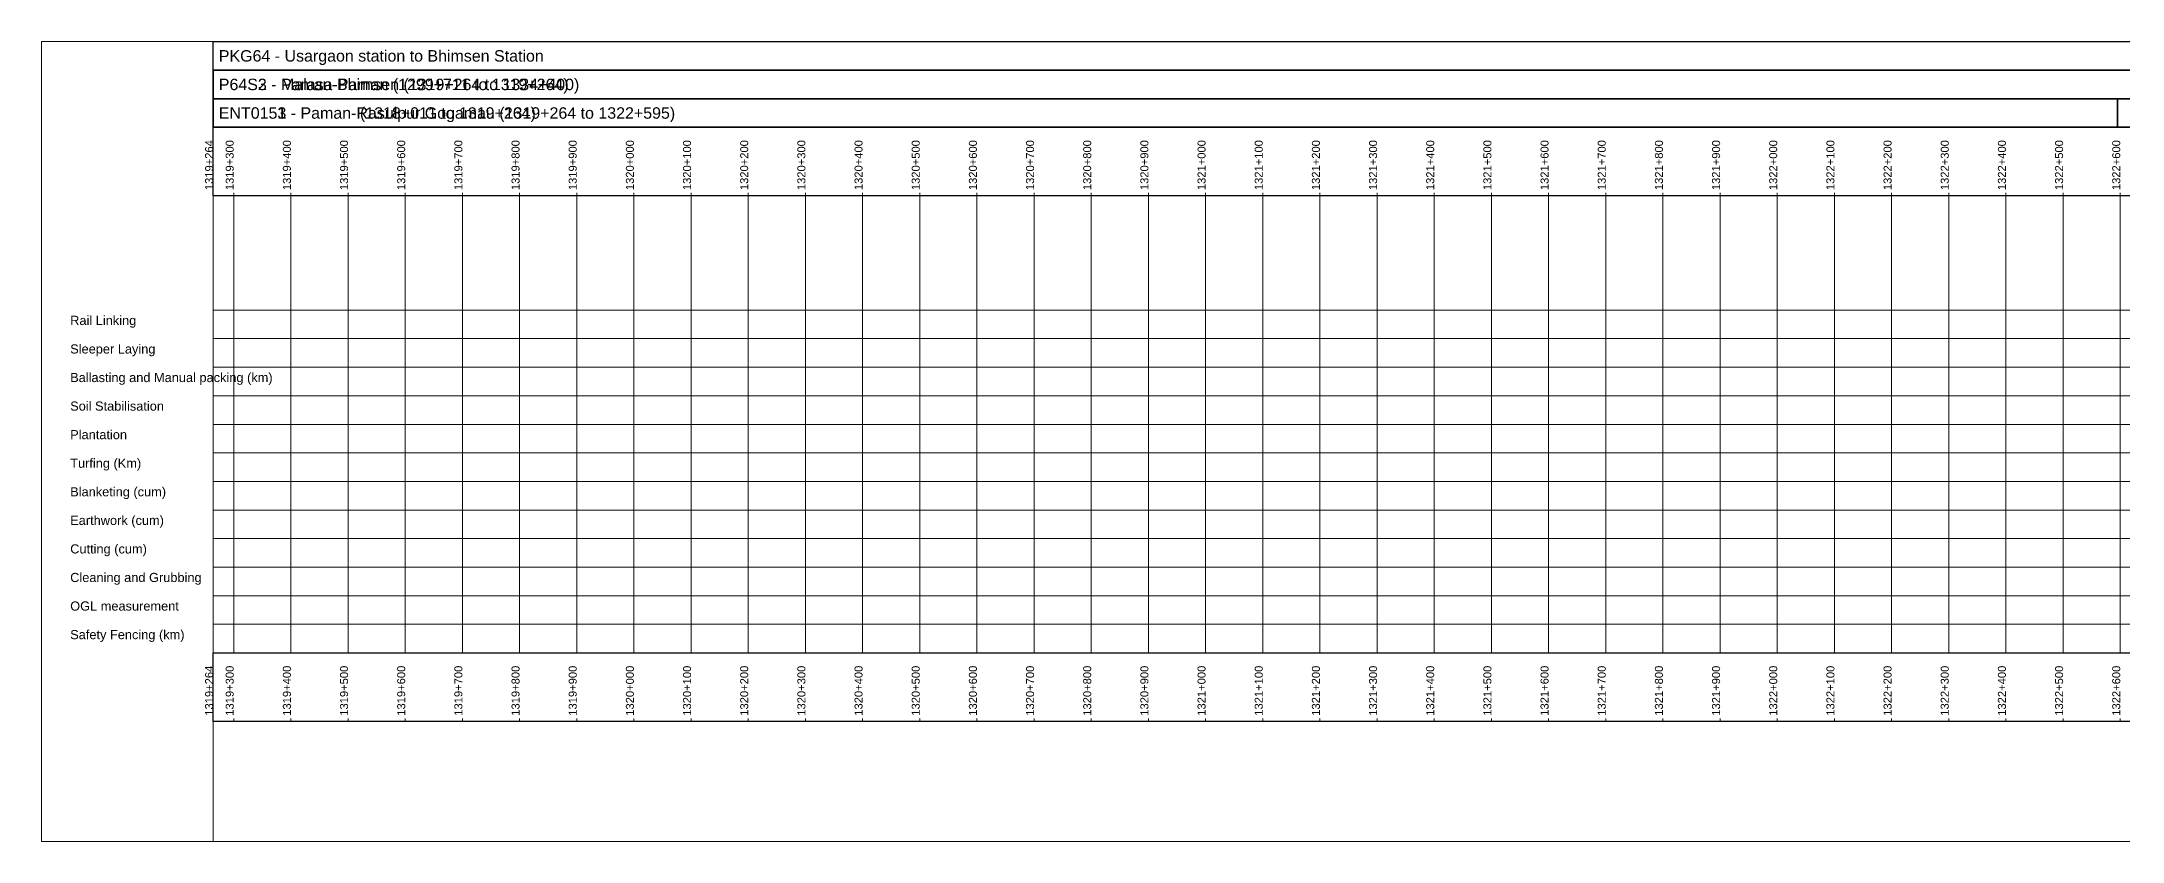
# Model space of a CAD drawing. Extents: x 1318964 to 1334763, y 3551 to 5000.
# Drawn here: x 1318964 to 1322604, y 3600 to 5000 of the extents above; entities that cross this region are included whole.
import ezdxf

# ---------------------------------------------------------------- set-up
doc = ezdxf.new("R2010")
doc.units = 0
doc.linetypes.add('Dashed', pattern=[0])
for name, color, linetype in [('Activity Lines', 7, 'Continuous'), ('Activity Names', 7, 'Continuous'), ('Block', 7, 'Continuous'), ('Chainage Text', 7, 'Continuous'), ('Entity', 7, 'Continuous'), ('Markers-One', 7, 'Continuous'), ('Outer Box', 7, 'Continuous'), ('Package', 7, 'Continuous'), ('Section', 7, 'Continuous'), ('Vertical Chainage Lines', 7, 'Continuous')]:
    doc.layers.add(name, color=color, linetype=linetype)
doc.styles.add('True type font', font='Arial.ttf')

msp = doc.modelspace()

# ---------------------------------------------------------------- linework, layer by layer
at = {"layer": 'Activity Lines', "color": 195, "linetype": 'Dashed', "lineweight": 15, "true_color": 0x942193}
msp.add_polyline3d([(1319264, 4530, 0), (1334400, 4530, 0)], dxfattribs=at)
at = {"layer": 'Activity Lines', "color": 2, "linetype": 'Dashed', "lineweight": 15, "true_color": 0xd4fb79}
msp.add_polyline3d([(1319264, 4480, 0), (1334400, 4480, 0)], dxfattribs=at)
at = {"layer": 'Activity Lines', "color": 40, "linetype": 'Dashed', "lineweight": 15, "true_color": 0x8efa00}
msp.add_polyline3d([(1319264, 4430, 0), (1334400, 4430, 0)], dxfattribs=at)
at = {"layer": 'Activity Lines', "color": 6, "linetype": 'Dashed', "lineweight": 15, "true_color": 0x9437ff}
msp.add_polyline3d([(1319264, 4380, 0), (1334400, 4380, 0)], dxfattribs=at)
at = {"layer": 'Activity Lines', "color": 205, "linetype": 'Dashed', "lineweight": 15, "true_color": 0x008f00}
msp.add_polyline3d([(1319264, 4330, 0), (1334400, 4330, 0)], dxfattribs=at)
at = {"layer": 'Activity Lines', "color": 241, "linetype": 'Dashed', "lineweight": 15, "true_color": 0xa9a9a9}
msp.add_polyline3d([(1319264, 4280, 0), (1334400, 4280, 0)], dxfattribs=at)
at = {"layer": 'Activity Lines', "color": 74, "linetype": 'Dashed', "lineweight": 15, "true_color": 0x945200}
msp.add_polyline3d([(1319264, 4230, 0), (1334400, 4230, 0)], dxfattribs=at)
at = {"layer": 'Activity Lines', "color": 152, "linetype": 'Dashed', "lineweight": 15, "true_color": 0x941751}
msp.add_polyline3d([(1319264, 4180, 0), (1334400, 4180, 0)], dxfattribs=at)
at = {"layer": 'Activity Lines', "color": 140, "linetype": 'Dashed', "lineweight": 15, "true_color": 0x7a81ff}
msp.add_polyline3d([(1319264, 4130, 0), (1334400, 4130, 0)], dxfattribs=at)
at = {"layer": 'Activity Lines', "color": 52, "linetype": 'Dashed', "lineweight": 15, "true_color": 0x00f900}
msp.add_polyline3d([(1319264, 4080, 0), (1334400, 4080, 0)], dxfattribs=at)
at = {"layer": 'Activity Lines', "color": 110, "linetype": 'Dashed', "lineweight": 15, "true_color": 0xff7e79}
msp.add_polyline3d([(1319264, 4030, 0), (1334400, 4030, 0)], dxfattribs=at)
at = {"layer": 'Activity Lines', "color": 213, "linetype": 'Dashed', "lineweight": 15, "true_color": 0x0096ff}
msp.add_polyline3d([(1319264, 3980, 0), (1334400, 3980, 0)], dxfattribs=at)
at = {"layer": 'Block', "color": 9, "linetype": 'Dashed', "lineweight": 0}
msp.add_polyline3d([(1319264, 5000, 0), (1319264, 3600, 0)], dxfattribs=at)
at = {"layer": 'Entity', "color": 9, "lineweight": 25}
for points in [[(1319264, 4900, 0), (1319264, 4900, 0), (1319264, 4850, 0), (1319264, 4850, 0)], [(1319264, 4900, 0), (1322595, 4900, 0), (1322595, 4850, 0), (1319264, 4850, 0)], [(1322595, 4900, 0), (1324497, 4900, 0), (1324497, 4850, 0), (1322595, 4850, 0)]]:
    msp.add_polyline3d(points, close=True, dxfattribs=at)
at = {"layer": 'Markers-One', "color": 41, "linetype": 'Dashed', "lineweight": 0, "true_color": 0xe0e0e0}
for points in [[(1319264, 4730, 0), (1319264, 4735, 0)], [(1319300, 4730, 0), (1319300, 4735, 0)], [(1319400, 4730, 0), (1319400, 4735, 0)], [(1319500, 4730, 0), (1319500, 4735, 0)], [(1319600, 4730, 0), (1319600, 4735, 0)], [(1319700, 4730, 0), (1319700, 4735, 0)], [(1319800, 4730, 0), (1319800, 4735, 0)], [(1319900, 4730, 0), (1319900, 4735, 0)], [(1320000, 4730, 0), (1320000, 4735, 0)], [(1320100, 4730, 0), (1320100, 4735, 0)], [(1320200, 4730, 0), (1320200, 4735, 0)], [(1320300, 4730, 0), (1320300, 4735, 0)], [(1320400, 4730, 0), (1320400, 4735, 0)], [(1320500, 4730, 0), (1320500, 4735, 0)], [(1320600, 4730, 0), (1320600, 4735, 0)], [(1320700, 4730, 0), (1320700, 4735, 0)], [(1320800, 4730, 0), (1320800, 4735, 0)], [(1320900, 4730, 0), (1320900, 4735, 0)], [(1321000, 4730, 0), (1321000, 4735, 0)], [(1321100, 4730, 0), (1321100, 4735, 0)], [(1321200, 4730, 0), (1321200, 4735, 0)], [(1321300, 4730, 0), (1321300, 4735, 0)], [(1321400, 4730, 0), (1321400, 4735, 0)], [(1321500, 4730, 0), (1321500, 4735, 0)], [(1321600, 4730, 0), (1321600, 4735, 0)], [(1321700, 4730, 0), (1321700, 4735, 0)], [(1321800, 4730, 0), (1321800, 4735, 0)], [(1321900, 4730, 0), (1321900, 4735, 0)], [(1322000, 4730, 0), (1322000, 4735, 0)], [(1322100, 4730, 0), (1322100, 4735, 0)], [(1322200, 4730, 0), (1322200, 4735, 0)], [(1322300, 4730, 0), (1322300, 4735, 0)], [(1322400, 4730, 0), (1322400, 4735, 0)], [(1322500, 4730, 0), (1322500, 4735, 0)], [(1322600, 4730, 0), (1322600, 4735, 0)], [(1319264, 3810, 0), (1319264, 3815, 0)], [(1319300, 3810, 0), (1319300, 3815, 0)], [(1319400, 3810, 0), (1319400, 3815, 0)], [(1319500, 3810, 0), (1319500, 3815, 0)], [(1319600, 3810, 0), (1319600, 3815, 0)], [(1319700, 3810, 0), (1319700, 3815, 0)], [(1319800, 3810, 0), (1319800, 3815, 0)], [(1319900, 3810, 0), (1319900, 3815, 0)], [(1320000, 3810, 0), (1320000, 3815, 0)], [(1320100, 3810, 0), (1320100, 3815, 0)], [(1320200, 3810, 0), (1320200, 3815, 0)], [(1320300, 3810, 0), (1320300, 3815, 0)], [(1320400, 3810, 0), (1320400, 3815, 0)], [(1320500, 3810, 0), (1320500, 3815, 0)], [(1320600, 3810, 0), (1320600, 3815, 0)], [(1320700, 3810, 0), (1320700, 3815, 0)], [(1320800, 3810, 0), (1320800, 3815, 0)], [(1320900, 3810, 0), (1320900, 3815, 0)], [(1321000, 3810, 0), (1321000, 3815, 0)], [(1321100, 3810, 0), (1321100, 3815, 0)], [(1321200, 3810, 0), (1321200, 3815, 0)], [(1321300, 3810, 0), (1321300, 3815, 0)], [(1321400, 3810, 0), (1321400, 3815, 0)], [(1321500, 3810, 0), (1321500, 3815, 0)], [(1321600, 3810, 0), (1321600, 3815, 0)], [(1321700, 3810, 0), (1321700, 3815, 0)], [(1321800, 3810, 0), (1321800, 3815, 0)], [(1321900, 3810, 0), (1321900, 3815, 0)], [(1322000, 3810, 0), (1322000, 3815, 0)], [(1322100, 3810, 0), (1322100, 3815, 0)], [(1322200, 3810, 0), (1322200, 3815, 0)], [(1322300, 3810, 0), (1322300, 3815, 0)], [(1322400, 3810, 0), (1322400, 3815, 0)], [(1322500, 3810, 0), (1322500, 3815, 0)], [(1322600, 3810, 0), (1322600, 3815, 0)]]:
    msp.add_polyline3d(points, dxfattribs=at)
at = {"layer": 'Outer Box', "color": 9, "lineweight": 5}
msp.add_polyline3d([(1318964, 5000, 0), (1334700, 5000, 0), (1334700, 3600, 0), (1318964, 3600, 0)], close=True, dxfattribs=at)
at = {"layer": 'Package', "color": 9, "lineweight": 25}
for points in [[(1319264, 5000, 0), (1334400, 5000, 0), (1334400, 4950, 0), (1319264, 4950, 0)], [(1319264, 4850, 0), (1334400, 4850, 0), (1334400, 4730, 0), (1319264, 4730, 0)], [(1319264, 3930, 0), (1334400, 3930, 0), (1334400, 3810, 0), (1319264, 3810, 0)]]:
    msp.add_polyline3d(points, close=True, dxfattribs=at)
at = {"layer": 'Section', "color": 9, "lineweight": 25}
for points in [[(1319264, 4950, 0), (1319264, 4950, 0), (1319264, 4900, 0), (1319264, 4900, 0)], [(1319264, 4950, 0), (1334400, 4950, 0), (1334400, 4900, 0), (1319264, 4900, 0)]]:
    msp.add_polyline3d(points, close=True, dxfattribs=at)
at = {"layer": 'Vertical Chainage Lines', "color": 41, "linetype": 'Dashed', "lineweight": 0, "true_color": 0xe0e0e0}
for points in [[(1319300, 4730, 0), (1319300, 3930, 0)], [(1319400, 4730, 0), (1319400, 3930, 0)], [(1319500, 4730, 0), (1319500, 3930, 0)], [(1319600, 4730, 0), (1319600, 3930, 0)], [(1319700, 4730, 0), (1319700, 3930, 0)], [(1319800, 4730, 0), (1319800, 3930, 0)], [(1319900, 4730, 0), (1319900, 3930, 0)], [(1320000, 4730, 0), (1320000, 3930, 0)], [(1320100, 4730, 0), (1320100, 3930, 0)], [(1320200, 4730, 0), (1320200, 3930, 0)], [(1320300, 4730, 0), (1320300, 3930, 0)], [(1320400, 4730, 0), (1320400, 3930, 0)], [(1320500, 4730, 0), (1320500, 3930, 0)], [(1320600, 4730, 0), (1320600, 3930, 0)], [(1320700, 4730, 0), (1320700, 3930, 0)], [(1320800, 4730, 0), (1320800, 3930, 0)], [(1320900, 4730, 0), (1320900, 3930, 0)], [(1321000, 4730, 0), (1321000, 3930, 0)], [(1321100, 4730, 0), (1321100, 3930, 0)], [(1321200, 4730, 0), (1321200, 3930, 0)], [(1321300, 4730, 0), (1321300, 3930, 0)], [(1321400, 4730, 0), (1321400, 3930, 0)], [(1321500, 4730, 0), (1321500, 3930, 0)], [(1321600, 4730, 0), (1321600, 3930, 0)], [(1321700, 4730, 0), (1321700, 3930, 0)], [(1321800, 4730, 0), (1321800, 3930, 0)], [(1321900, 4730, 0), (1321900, 3930, 0)], [(1322000, 4730, 0), (1322000, 3930, 0)], [(1322100, 4730, 0), (1322100, 3930, 0)], [(1322200, 4730, 0), (1322200, 3930, 0)], [(1322300, 4730, 0), (1322300, 3930, 0)], [(1322400, 4730, 0), (1322400, 3930, 0)], [(1322500, 4730, 0), (1322500, 3930, 0)], [(1322600, 4730, 0), (1322600, 3930, 0)]]:
    msp.add_polyline3d(points, dxfattribs=at)

# ---------------------------------------------------------------- texts
at = {"layer": 'Activity Names', "color": 195, "lineweight": 15, "true_color": 0x942193, "style": 'True type font'}
msp.add_text('Rail Linking', height=16, dxfattribs=at).set_placement((1319014, 4504))
at = {"layer": 'Activity Names', "color": 2, "lineweight": 15, "true_color": 0xd4fb79, "style": 'True type font'}
msp.add_text('Sleeper Laying', height=16, dxfattribs=at).set_placement((1319014, 4454))
at = {"layer": 'Activity Names', "color": 40, "lineweight": 15, "true_color": 0x8efa00, "style": 'True type font'}
msp.add_text('Ballasting and Manual packing (km)', height=16, dxfattribs=at).set_placement((1319014, 4404))
at = {"layer": 'Activity Names', "color": 6, "lineweight": 15, "true_color": 0x9437ff, "style": 'True type font'}
msp.add_text('Soil Stabilisation', height=16, dxfattribs=at).set_placement((1319014, 4354))
at = {"layer": 'Activity Names', "color": 205, "lineweight": 15, "true_color": 0x008f00, "style": 'True type font'}
msp.add_text('Plantation', height=16, dxfattribs=at).set_placement((1319014, 4304))
at = {"layer": 'Activity Names', "color": 241, "lineweight": 15, "true_color": 0xa9a9a9, "style": 'True type font'}
msp.add_text('Turfing (Km)', height=16, dxfattribs=at).set_placement((1319014, 4254))
at = {"layer": 'Activity Names', "color": 74, "lineweight": 15, "true_color": 0x945200, "style": 'True type font'}
msp.add_text('Blanketing (cum)', height=16, dxfattribs=at).set_placement((1319014, 4204))
at = {"layer": 'Activity Names', "color": 152, "lineweight": 15, "true_color": 0x941751, "style": 'True type font'}
msp.add_text('Earthwork (cum)', height=16, dxfattribs=at).set_placement((1319014, 4154))
at = {"layer": 'Activity Names', "color": 140, "lineweight": 15, "true_color": 0x7a81ff, "style": 'True type font'}
msp.add_text('Cutting (cum)', height=16, dxfattribs=at).set_placement((1319014, 4104))
at = {"layer": 'Activity Names', "color": 52, "lineweight": 15, "true_color": 0x00f900, "style": 'True type font'}
msp.add_text('Cleaning and Grubbing', height=16, dxfattribs=at).set_placement((1319014, 4054))
at = {"layer": 'Activity Names', "color": 110, "lineweight": 15, "true_color": 0xff7e79, "style": 'True type font'}
msp.add_text('OGL measurement', height=16, dxfattribs=at).set_placement((1319014, 4004))
at = {"layer": 'Activity Names', "color": 213, "lineweight": 15, "true_color": 0x0096ff, "style": 'True type font'}
msp.add_text('Safety Fencing (km)', height=16, dxfattribs=at).set_placement((1319014, 3954))
at = {"layer": 'Chainage Text', "color": 9, "lineweight": 15, "style": 'True type font'}
for s, p in [('1319+264', (1319264, 4740)), ('1319+300', (1319300, 4740)), ('1319+400', (1319400, 4740)), ('1319+500', (1319500, 4740)), ('1319+600', (1319600, 4740)), ('1319+700', (1319700, 4740)), ('1319+800', (1319800, 4740)), ('1319+900', (1319900, 4740)), ('1320+000', (1320000, 4740)), ('1320+100', (1320100, 4740)), ('1320+200', (1320200, 4740)), ('1320+300', (1320300, 4740)), ('1320+400', (1320400, 4740)), ('1320+500', (1320500, 4740)), ('1320+600', (1320600, 4740)), ('1320+700', (1320700, 4740)), ('1320+800', (1320800, 4740)), ('1320+900', (1320900, 4740)), ('1321+000', (1321000, 4740)), ('1321+100', (1321100, 4740)), ('1321+200', (1321200, 4740)), ('1321+300', (1321300, 4740)), ('1321+400', (1321400, 4740)), ('1321+500', (1321500, 4740)), ('1321+600', (1321600, 4740)), ('1321+700', (1321700, 4740)), ('1321+800', (1321800, 4740)), ('1321+900', (1321900, 4740)), ('1322+000', (1322000, 4740)), ('1322+100', (1322100, 4740)), ('1322+200', (1322200, 4740)), ('1322+300', (1322300, 4740)), ('1322+400', (1322400, 4740)), ('1322+500', (1322500, 4740)), ('1322+600', (1322600, 4740)), ('1319+264', (1319264, 3820)), ('1319+300', (1319300, 3820)), ('1319+400', (1319400, 3820)), ('1319+500', (1319500, 3820)), ('1319+600', (1319600, 3820)), ('1319+700', (1319700, 3820)), ('1319+800', (1319800, 3820)), ('1319+900', (1319900, 3820)), ('1320+000', (1320000, 3820)), ('1320+100', (1320100, 3820)), ('1320+200', (1320200, 3820)), ('1320+300', (1320300, 3820)), ('1320+400', (1320400, 3820)), ('1320+500', (1320500, 3820)), ('1320+600', (1320600, 3820)), ('1320+700', (1320700, 3820)), ('1320+800', (1320800, 3820)), ('1320+900', (1320900, 3820)), ('1321+000', (1321000, 3820)), ('1321+100', (1321100, 3820)), ('1321+200', (1321200, 3820)), ('1321+300', (1321300, 3820)), ('1321+400', (1321400, 3820)), ('1321+500', (1321500, 3820)), ('1321+600', (1321600, 3820)), ('1321+700', (1321700, 3820)), ('1321+800', (1321800, 3820)), ('1321+900', (1321900, 3820)), ('1322+000', (1322000, 3820)), ('1322+100', (1322100, 3820)), ('1322+200', (1322200, 3820)), ('1322+300', (1322300, 3820)), ('1322+400', (1322400, 3820)), ('1322+500', (1322500, 3820)), ('1322+600', (1322600, 3820))]:
    msp.add_text(s, height=14, rotation=90, dxfattribs=at).set_placement(p)
at = {"layer": 'Entity', "color": 8, "lineweight": 15, "style": 'True type font'}
for s in ['ENT0151 - Paman  (1318+011 to 1319+264)', 'ENT0153 - Paman-Rasulpur Gogamau (1319+264 to 1322+595)']:
    msp.add_text(s, height=20, dxfattribs=at).set_placement((1319274, 4865))
at = {"layer": 'Package', "color": 8, "lineweight": 15, "style": 'True type font'}
msp.add_text('PKG64 - Usargaon station to Bhimsen Station', height=20, dxfattribs=at).set_placement((1319274, 4965))
at = {"layer": 'Section', "color": 8, "lineweight": 15, "style": 'True type font'}
for s in ['P64S2 - Malasa-Paman (1299+711 to 1319+264)', 'P64S3 - Paman-Bhimsen (1319+264 to 1334+400)']:
    msp.add_text(s, height=20, dxfattribs=at).set_placement((1319274, 4915))

doc.saveas('drawing.dxf')
